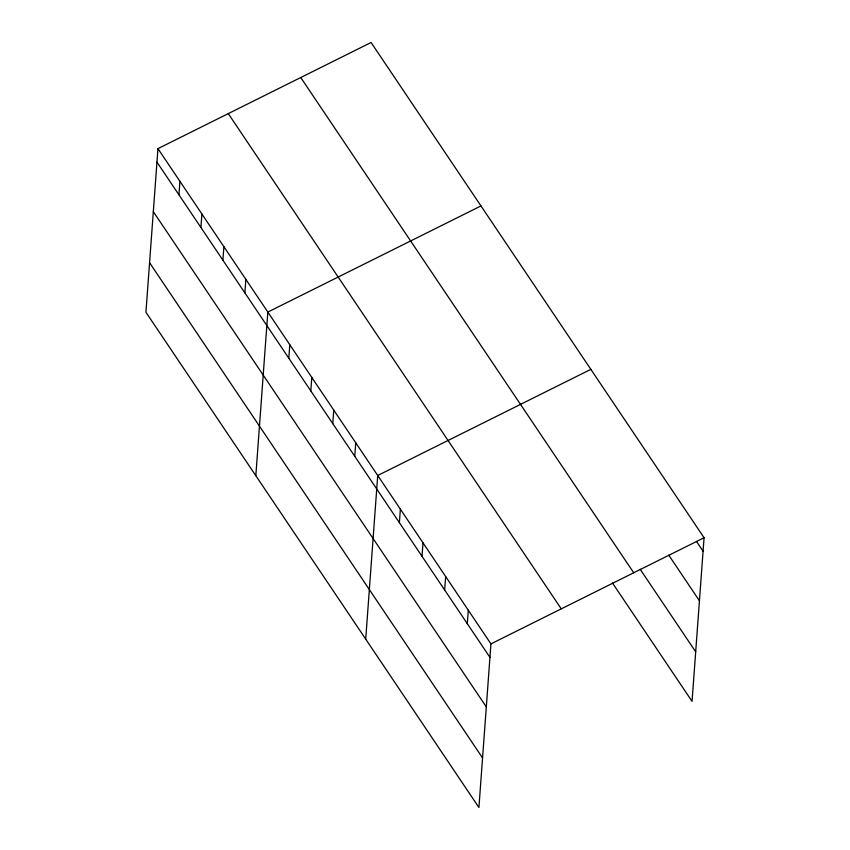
<?xml version="1.0" encoding="UTF-8"?>
<svg xmlns="http://www.w3.org/2000/svg" width="850" height="850" viewBox="0 0 850 850"><rect width="100%" height="100%" fill="white"/><g stroke="black" fill="none" stroke-linecap="round" stroke-linejoin="round"><path stroke-width="1.27" d="M157.951 148.633L145.934 312.258L478.922 807.5L490.939 643.886L157.951 148.633L371.078 42.5L704.066 537.742L692.049 701.367L612.436 582.951M178.936 194.809L179.934 181.326M200.919 227.492L201.907 214.009M222.891 260.185L223.879 246.691M244.874 292.868L245.863 279.384M255.818 475.681L267.835 312.067L480.962 205.934M288.819 358.243L289.818 344.749M310.803 390.926L311.791 377.442M332.775 423.619L333.774 410.125M354.758 456.301L355.746 442.808M365.712 639.115L377.719 475.501L590.846 369.357M399.373 522.665L400.371 509.171M422.014 556.336L423.013 542.852M444.667 590.017L445.655 576.534M467.309 623.698L468.297 610.204M490.939 643.886L704.066 537.742M696.501 541.461L703.077 551.236M668.759 555.146L699.433 600.78M640.178 569.256L695.683 651.822M300.741 77.52L633.728 572.773M228.278 113.613L561.266 608.855M156.963 162.127L489.951 657.369M153.319 211.671L486.306 706.913M149.579 262.714L482.566 757.956"/></g></svg>
